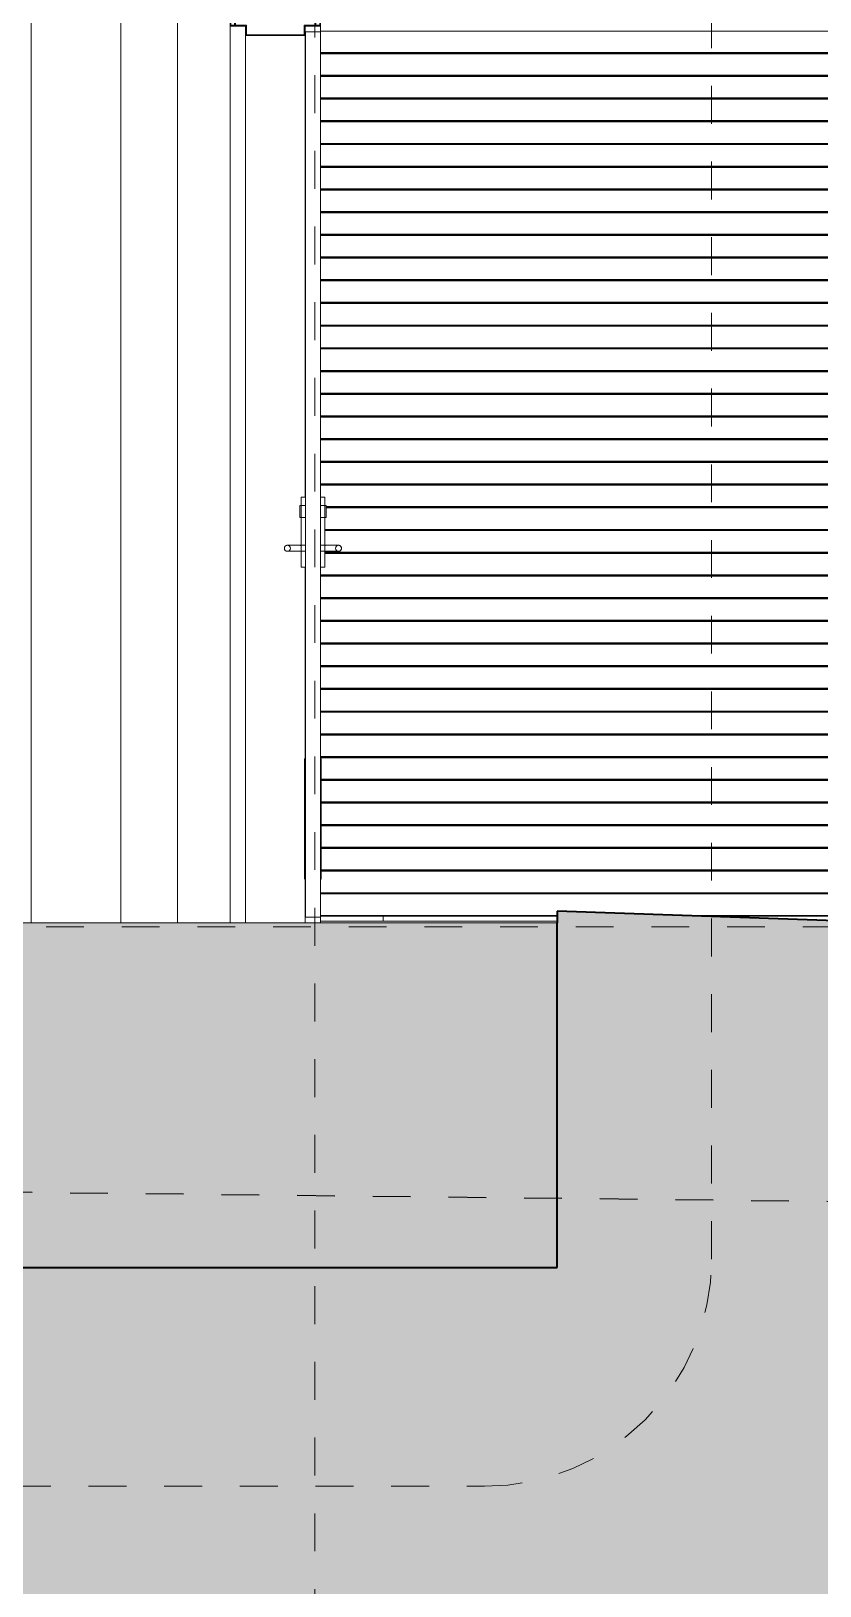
# Model space of a CAD drawing. Header units: metres. Extents: x 4238 to 4687, y -1 to 29.
# Drawn here: x 4351.932 to 4354.017, y 3.498 to 7.607 of the extents above; entities that cross this region are included whole.
import ezdxf

# ---------------------------------------------------------------- set-up
doc = ezdxf.new("R2010")
doc.units = ezdxf.units.M
for name, pattern in [('AEC_Center', [0.024, 0.012, -0.004, 0.004, -0.004]), ('AEC_Double Dash', [0.039, 0.015, -0.004, 0.006, -0.004, 0.006, -0.004]), ('Existing Ground', [0.0045, 0.003, -0.0015]), ('Grid Line', [0.021, 0.012, -0.003, 0.003, -0.003])]:
    doc.linetypes.add(name, pattern=pattern)
for name, color, linetype, lineweight in [('A-ANNO-SYMB', 150, 'Continuous', 5), ('A-DETL', 90, 'Continuous', 13), ('A-DETL-GENF', 92, 'Continuous', 5), ('A-DOOR', 31, 'Continuous', 5), ('A-DOOR-FRAM', 31, 'Continuous', 5), ('A-FLOR', 192, 'Continuous', 5), ('A-FLOR-LEVL', 51, 'Continuous', 5), ('A-GLAZ-CWMG', 51, 'Continuous', 5), ('P-EQPM', 6, 'Continuous', 5), ('P-SANR-FIXT', 6, 'Continuous', 5), ('S-BEAM', 12, 'Continuous', 5), ('S-GRID', 1, 'Continuous', 5)]:
    doc.layers.add(name, color=color, linetype=linetype, lineweight=lineweight)

# ---------------------------------------------------------------- blocks, each defined once
blk = doc.blocks.new('Structural Framing 24 - Structural Framing 1-1264814-SECTION - GRIDS C4-C5')
at = {"layer": 'S-BEAM'}
blk.add_line((4351.9323, 14.9634), (4351.9323, 5.25), dxfattribs=at)
blk = doc.blocks.new('Downpipe - L Spreader - Default-V18-SECTION - GRIDS C4-C5')
at = {"layer": 'P-SANR-FIXT'}
for p, q in [((4352.1692, 15.2987), (4352.1692, 5.25)), ((4352.3192, 5.25), (4352.3192, 15.1744))]:
    blk.add_line(p, q, dxfattribs=at)
blk = doc.blocks.new('X_Door-Panel-Hinge-Standard - Standard-958284-SECTION - GRIDS C4-C5')
at = {"layer": 'A-DOOR'}
for p, q in [((4352.6573, 5.685), (4352.6553, 5.683)), ((4352.6553, 5.683), (4352.6553, 5.367)), ((4352.6993, 5.683), (4352.6973, 5.685)), ((4352.6993, 5.367), (4352.6993, 5.683)), ((4352.6553, 5.367), (4352.6573, 5.365)), ((4352.6973, 5.365), (4352.6993, 5.367))]:
    blk.add_line(p, q, dxfattribs=at)
blk = doc.blocks.new('X_Door-Panel-Hinge-Standard - Standard-958351-SECTION - GRIDS C4-C5')
at = {"layer": 'A-DOOR'}
for p, q in [((4352.6973, 7.605), (4352.6573, 7.605)), ((4352.6573, 7.605), (4352.6573, 5.265)), ((4352.6973, 5.265), (4352.6973, 7.605)), ((4352.6573, 5.265), (4352.6973, 5.265))]:
    blk.add_line(p, q, dxfattribs=at)
blk = doc.blocks.new('X_Door-Frame-Metal - Standard-3510026-SECTION - GRIDS C4-C5')
at = {"layer": 'A-DOOR-FRAM'}
for p, q in [((4352.4723, 7.64), (4352.4583, 7.64)), ((4352.4583, 7.64), (4352.4583, 7.62)), ((4352.4583, 7.62), (4352.4993, 7.62)), ((4352.4583, 7.62), (4352.4583, 5.25)), ((4352.4603, 7.622), (4352.4603, 7.638)), ((4352.4603, 7.638), (4352.4703, 7.638)), ((4352.4703, 7.638), (4352.4603, 7.638)), ((4352.5013, 7.622), (4352.4603, 7.622)), ((4352.4703, 7.638), (4352.4703, 7.625)), ((4352.4703, 7.625), (4352.4723, 7.625)), ((4352.4703, 7.625), (4352.4703, 7.622)), ((4352.4723, 7.625), (4352.4723, 7.64)), ((4352.4723, 7.625), (4352.4723, 7.622)), ((4352.4993, 7.62), (4352.4993, 7.595)), ((4352.5013, 7.597), (4352.5013, 7.622)), ((4352.6953, 7.622), (4352.6543, 7.622)), ((4352.6543, 7.622), (4352.6543, 7.597)), ((4352.6563, 7.595), (4352.6563, 7.62)), ((4352.6563, 7.62), (4352.6973, 7.62)), ((4352.6973, 7.64), (4352.6833, 7.64)), ((4352.6833, 7.64), (4352.6833, 7.625)), ((4352.6833, 7.625), (4352.6853, 7.625)), ((4352.6833, 7.625), (4352.6833, 7.622)), ((4352.6853, 7.625), (4352.6853, 7.638)), ((4352.6853, 7.638), (4352.6953, 7.638)), ((4352.6953, 7.638), (4352.6853, 7.638)), ((4352.6853, 7.625), (4352.6853, 7.622)), ((4352.6953, 7.638), (4352.6953, 7.622)), ((4352.6973, 7.62), (4352.6973, 7.64)), ((4352.6973, 7.62), (4352.6973, 7.605)), ((4352.4993, 7.595), (4352.6563, 7.595)), ((4352.4993, 7.595), (4352.4993, 5.25)), ((4352.6543, 7.597), (4352.5013, 7.597)), ((4352.6563, 7.595), (4352.6563, 6.374)), ((4352.6563, 6.191), (4352.6563, 5.684)), ((4352.6563, 5.366), (4352.6563, 5.25)), ((4352.6973, 5.265), (4352.6973, 5.25))]:
    blk.add_line(p, q, dxfattribs=at)
blk = doc.blocks.new('X_Door-Handle-Lockwood 4800 Series Lever - Standard-V102-SECTION - GRIDS C4-C5')
at = {"layer": 'A-DOOR'}
for p, q in [((4352.7088, 6.375), (4352.6973, 6.375)), ((4352.7088, 6.374), (4352.7088, 6.375)), ((4352.7088, 6.374), (4352.7088, 6.375)), ((4352.7088, 6.374), (4352.7088, 6.191)), ((4352.7123, 6.353), (4352.6973, 6.353)), ((4352.7123, 6.343), (4352.7123, 6.353)), ((4352.7123, 6.343), (4352.7123, 6.331)), ((4352.7123, 6.321), (4352.7123, 6.331)), ((4352.6973, 6.321), (4352.7123, 6.321)), ((4352.7178, 6.248), (4352.6973, 6.248)), ((4352.6973, 6.232), (4352.7178, 6.232)), ((4352.6973, 6.19), (4352.7088, 6.19)), ((4352.7088, 6.19), (4352.7088, 6.191)), ((4352.7088, 6.19), (4352.7088, 6.191))]:
    blk.add_line(p, q, dxfattribs=at)
at = {"layer": 'A-DOOR', "flags": 128}
for points in [[(4352.7178, 6.248), (4352.7189, 6.248), (4352.72, 6.248), (4352.721, 6.248), (4352.7221, 6.248), (4352.7232, 6.248), (4352.7242, 6.248), (4352.7253, 6.248), (4352.7263, 6.248), (4352.7273, 6.248), (4352.7283, 6.248), (4352.7293, 6.248), (4352.7303, 6.248), (4352.7312, 6.248), (4352.7321, 6.248), (4352.733, 6.248), (4352.7339, 6.248), (4352.7348, 6.248), (4352.7356, 6.248), (4352.7364, 6.248), (4352.7372, 6.248), (4352.7379, 6.248), (4352.7386, 6.248), (4352.7393, 6.248), (4352.7399, 6.248), (4352.7405, 6.248), (4352.7411, 6.248), (4352.7416, 6.248), (4352.7421, 6.248), (4352.7426, 6.248), (4352.743, 6.248), (4352.7433, 6.248), (4352.7437, 6.248), (4352.744, 6.248), (4352.7442, 6.248), (4352.7444, 6.248), (4352.7446, 6.248), (4352.7447, 6.248), (4352.7448, 6.248), (4352.7448, 6.248)], [(4352.7448, 6.248), (4352.7451, 6.248), (4352.7454, 6.248), (4352.7458, 6.2479), (4352.7461, 6.2479), (4352.7464, 6.2478), (4352.7467, 6.2478), (4352.747, 6.2477), (4352.7473, 6.2476), (4352.7476, 6.2475), (4352.7479, 6.2474), (4352.7482, 6.2472), (4352.7485, 6.2471), (4352.7488, 6.2469), (4352.749, 6.2468), (4352.7493, 6.2466), (4352.7496, 6.2464), (4352.7498, 6.2462), (4352.7501, 6.246), (4352.7503, 6.2458), (4352.7505, 6.2456), (4352.7508, 6.2453), (4352.751, 6.2451), (4352.7512, 6.2448), (4352.7514, 6.2446), (4352.7515, 6.2443), (4352.7517, 6.244), (4352.7519, 6.2438), (4352.752, 6.2435), (4352.7521, 6.2432), (4352.7523, 6.2429), (4352.7524, 6.2426), (4352.7525, 6.2423), (4352.7525, 6.242), (4352.7526, 6.2417), (4352.7527, 6.2414), (4352.7527, 6.241), (4352.7528, 6.2407), (4352.7528, 6.2404), (4352.7528, 6.2401), (4352.7528, 6.24)], [(4352.7448, 6.232), (4352.7448, 6.232), (4352.7447, 6.232), (4352.7446, 6.232), (4352.7445, 6.232), (4352.7443, 6.232), (4352.744, 6.232), (4352.7437, 6.232), (4352.7434, 6.232), (4352.7431, 6.232), (4352.7427, 6.232), (4352.7422, 6.232), (4352.7417, 6.232), (4352.7412, 6.232), (4352.7407, 6.232), (4352.7401, 6.232), (4352.7395, 6.232), (4352.7388, 6.232), (4352.7381, 6.232), (4352.7374, 6.232), (4352.7366, 6.232), (4352.7358, 6.232), (4352.735, 6.232), (4352.7342, 6.232), (4352.7333, 6.232), (4352.7324, 6.232), (4352.7315, 6.232), (4352.7305, 6.232), (4352.7296, 6.232), (4352.7286, 6.232), (4352.7276, 6.232), (4352.7266, 6.232), (4352.7255, 6.232), (4352.7245, 6.232), (4352.7234, 6.232), (4352.7224, 6.232), (4352.7213, 6.232), (4352.7202, 6.232), (4352.7192, 6.232), (4352.7181, 6.232), (4352.7178, 6.232)], [(4352.7528, 6.24), (4352.7528, 6.2397), (4352.7528, 6.2394), (4352.7527, 6.239), (4352.7527, 6.2387), (4352.7526, 6.2384), (4352.7526, 6.2381), (4352.7525, 6.2378), (4352.7524, 6.2375), (4352.7523, 6.2372), (4352.7522, 6.2369), (4352.752, 6.2366), (4352.7519, 6.2363), (4352.7517, 6.236), (4352.7516, 6.2358), (4352.7514, 6.2355), (4352.7512, 6.2352), (4352.751, 6.235), (4352.7508, 6.2347), (4352.7506, 6.2345), (4352.7504, 6.2343), (4352.7501, 6.234), (4352.7499, 6.2338), (4352.7496, 6.2336), (4352.7494, 6.2334), (4352.7491, 6.2333), (4352.7488, 6.2331), (4352.7486, 6.2329), (4352.7483, 6.2328), (4352.748, 6.2327), (4352.7477, 6.2325), (4352.7474, 6.2324), (4352.7471, 6.2323), (4352.7468, 6.2323), (4352.7465, 6.2322), (4352.7462, 6.2321), (4352.7458, 6.2321), (4352.7455, 6.232), (4352.7452, 6.232), (4352.7449, 6.232), (4352.7448, 6.232)]]:
    blk.add_lwpolyline(points, dxfattribs=at)
at = {"layer": 'A-DOOR'}
for start, end in [(360, 180), (180, 360)]:
    blk.add_arc((4352.7448, 6.24), 0.008, start, end, dxfattribs=at)
blk = doc.blocks.new('X_Door-Handle-Lockwood 4800 Series Lever - Standard-765406-SECTION - GRIDS C4-C5')
at = {"layer": 'A-DOOR'}
for p, q in [((4352.7088, 6.375), (4352.6973, 6.375)), ((4352.7088, 6.374), (4352.7088, 6.375)), ((4352.7088, 6.374), (4352.7088, 6.375)), ((4352.7123, 6.353), (4352.7088, 6.353)), ((4352.7123, 6.3517), (4352.7123, 6.353)), ((4352.7088, 6.321), (4352.7123, 6.321)), ((4352.7123, 6.321), (4352.7123, 6.3223)), ((4352.7178, 6.248), (4352.7088, 6.248)), ((4352.7178, 6.248), (4352.7098, 6.248)), ((4352.7098, 6.248), (4352.7098, 6.2469)), ((4352.7088, 6.232), (4352.7178, 6.232)), ((4352.7098, 6.2331), (4352.7098, 6.232)), ((4352.7098, 6.232), (4352.7178, 6.232)), ((4352.6973, 6.19), (4352.7088, 6.19)), ((4352.7088, 6.19), (4352.7088, 6.191)), ((4352.7088, 6.19), (4352.7088, 6.191))]:
    blk.add_line(p, q, dxfattribs=at)
at = {"layer": 'A-DOOR', "flags": 128}
for points in [[(4352.7276, 6.248), (4352.7266, 6.248), (4352.7255, 6.248), (4352.7245, 6.248), (4352.7234, 6.248), (4352.7224, 6.248), (4352.7213, 6.248), (4352.7202, 6.248), (4352.7192, 6.248), (4352.7181, 6.248), (4352.7178, 6.248)], [(4352.7178, 6.248), (4352.7189, 6.248), (4352.72, 6.248), (4352.721, 6.248), (4352.7221, 6.248), (4352.7232, 6.248), (4352.7242, 6.248), (4352.7253, 6.248), (4352.7263, 6.248), (4352.7273, 6.248), (4352.7283, 6.248)], [(4352.7321, 6.248), (4352.733, 6.248), (4352.7339, 6.248), (4352.7348, 6.248), (4352.7356, 6.248), (4352.7364, 6.248), (4352.7372, 6.248), (4352.7379, 6.248), (4352.7386, 6.248), (4352.7393, 6.248), (4352.7399, 6.248), (4352.7405, 6.248), (4352.7411, 6.248), (4352.7416, 6.248), (4352.7421, 6.248), (4352.7426, 6.248), (4352.743, 6.248), (4352.7433, 6.248), (4352.7437, 6.248), (4352.744, 6.248), (4352.7442, 6.248), (4352.7444, 6.248), (4352.7446, 6.248), (4352.7447, 6.248), (4352.7448, 6.248), (4352.7448, 6.248)], [(4352.7448, 6.248), (4352.7448, 6.248), (4352.7447, 6.248), (4352.7446, 6.248), (4352.7445, 6.248), (4352.7443, 6.248), (4352.744, 6.248), (4352.7437, 6.248), (4352.7434, 6.248), (4352.7431, 6.248), (4352.7427, 6.248), (4352.7422, 6.248), (4352.7417, 6.248), (4352.7412, 6.248), (4352.7407, 6.248), (4352.7401, 6.248), (4352.7395, 6.248), (4352.7388, 6.248), (4352.7381, 6.248), (4352.7374, 6.248), (4352.7366, 6.248), (4352.7358, 6.248), (4352.735, 6.248), (4352.7342, 6.248), (4352.7333, 6.248), (4352.7324, 6.248)], [(4352.7448, 6.248), (4352.7451, 6.248), (4352.7454, 6.248), (4352.7458, 6.2479), (4352.7461, 6.2479), (4352.7464, 6.2478), (4352.7467, 6.2478), (4352.747, 6.2477), (4352.7473, 6.2476), (4352.7476, 6.2475), (4352.7479, 6.2474), (4352.7482, 6.2472), (4352.7485, 6.2471), (4352.7488, 6.2469)], [(4352.7501, 6.246), (4352.7503, 6.2458), (4352.7505, 6.2456), (4352.7508, 6.2453), (4352.751, 6.2451), (4352.7512, 6.2448), (4352.7514, 6.2446), (4352.7515, 6.2443), (4352.7517, 6.244), (4352.7519, 6.2438), (4352.752, 6.2435), (4352.7521, 6.2432), (4352.7523, 6.2429), (4352.7524, 6.2426), (4352.7525, 6.2423), (4352.7525, 6.242), (4352.7526, 6.2417)], [(4352.7178, 6.232), (4352.7189, 6.232), (4352.72, 6.232), (4352.721, 6.232), (4352.7221, 6.232), (4352.7232, 6.232), (4352.7242, 6.232), (4352.7253, 6.232), (4352.7263, 6.232), (4352.7273, 6.232), (4352.7283, 6.232)], [(4352.7276, 6.232), (4352.7266, 6.232), (4352.7255, 6.232), (4352.7245, 6.232), (4352.7234, 6.232), (4352.7224, 6.232), (4352.7213, 6.232), (4352.7202, 6.232), (4352.7192, 6.232), (4352.7181, 6.232), (4352.7178, 6.232)], [(4352.7321, 6.232), (4352.733, 6.232), (4352.7339, 6.232), (4352.7348, 6.232), (4352.7356, 6.232), (4352.7364, 6.232), (4352.7372, 6.232), (4352.7379, 6.232), (4352.7386, 6.232), (4352.7393, 6.232), (4352.7399, 6.232), (4352.7405, 6.232), (4352.7411, 6.232), (4352.7416, 6.232), (4352.7421, 6.232), (4352.7426, 6.232), (4352.743, 6.232), (4352.7433, 6.232), (4352.7437, 6.232), (4352.744, 6.232), (4352.7442, 6.232), (4352.7444, 6.232), (4352.7446, 6.232), (4352.7447, 6.232), (4352.7448, 6.232), (4352.7448, 6.232)], [(4352.7448, 6.232), (4352.7448, 6.232), (4352.7447, 6.232), (4352.7446, 6.232), (4352.7445, 6.232), (4352.7443, 6.232), (4352.744, 6.232), (4352.7437, 6.232), (4352.7434, 6.232), (4352.7431, 6.232), (4352.7427, 6.232), (4352.7422, 6.232), (4352.7417, 6.232), (4352.7412, 6.232), (4352.7407, 6.232), (4352.7401, 6.232), (4352.7395, 6.232), (4352.7388, 6.232), (4352.7381, 6.232), (4352.7374, 6.232), (4352.7366, 6.232), (4352.7358, 6.232), (4352.735, 6.232), (4352.7342, 6.232), (4352.7333, 6.232), (4352.7324, 6.232)], [(4352.7486, 6.2329), (4352.7483, 6.2328), (4352.748, 6.2327), (4352.7477, 6.2325), (4352.7474, 6.2324), (4352.7471, 6.2323), (4352.7468, 6.2323), (4352.7465, 6.2322), (4352.7462, 6.2321), (4352.7458, 6.2321), (4352.7455, 6.232), (4352.7452, 6.232), (4352.7449, 6.232), (4352.7448, 6.232)], [(4352.7526, 6.2384), (4352.7526, 6.2381), (4352.7525, 6.2378), (4352.7524, 6.2375), (4352.7523, 6.2372), (4352.7522, 6.2369), (4352.752, 6.2366), (4352.7519, 6.2363), (4352.7517, 6.236), (4352.7516, 6.2358), (4352.7514, 6.2355), (4352.7512, 6.2352), (4352.751, 6.235), (4352.7508, 6.2347), (4352.7506, 6.2345), (4352.7504, 6.2343), (4352.7501, 6.234)]]:
    blk.add_lwpolyline(points, dxfattribs=at)
blk = doc.blocks.new('X_Door-Handle-Lockwood 4800 Series Lever - Standard-V103-SECTION - GRIDS C4-C5')
at = {"layer": 'A-DOOR'}
for p, q in [((4352.6573, 6.375), (4352.6458, 6.375)), ((4352.6458, 6.375), (4352.6458, 6.374)), ((4352.6458, 6.375), (4352.6458, 6.374)), ((4352.6458, 6.353), (4352.6423, 6.353)), ((4352.6423, 6.353), (4352.6423, 6.3517)), ((4352.6423, 6.3223), (4352.6423, 6.321)), ((4352.6423, 6.321), (4352.6458, 6.321)), ((4352.6458, 6.248), (4352.6368, 6.248)), ((4352.6448, 6.248), (4352.6368, 6.248)), ((4352.6448, 6.2469), (4352.6448, 6.248)), ((4352.6368, 6.232), (4352.6458, 6.232)), ((4352.6368, 6.232), (4352.6448, 6.232)), ((4352.6448, 6.232), (4352.6448, 6.2331)), ((4352.6458, 6.191), (4352.6458, 6.19)), ((4352.6458, 6.191), (4352.6458, 6.19)), ((4352.6458, 6.19), (4352.6573, 6.19))]:
    blk.add_line(p, q, dxfattribs=at)
at = {"layer": 'A-DOOR', "flags": 128}
for points in [[(4352.602, 6.2416), (4352.602, 6.2419), (4352.6021, 6.2422), (4352.6022, 6.2425), (4352.6023, 6.2428), (4352.6024, 6.2431), (4352.6026, 6.2434), (4352.6027, 6.2437), (4352.6029, 6.244), (4352.603, 6.2442), (4352.6032, 6.2445), (4352.6034, 6.2448), (4352.6036, 6.245), (4352.6038, 6.2453), (4352.604, 6.2455), (4352.6042, 6.2457), (4352.6045, 6.246)], [(4352.606, 6.2471), (4352.6063, 6.2472), (4352.6066, 6.2473), (4352.6069, 6.2475), (4352.6072, 6.2476), (4352.6075, 6.2477), (4352.6078, 6.2477), (4352.6081, 6.2478), (4352.6084, 6.2479), (4352.6088, 6.2479), (4352.6091, 6.248), (4352.6094, 6.248), (4352.6097, 6.248), (4352.6098, 6.248)], [(4352.6225, 6.248), (4352.6216, 6.248), (4352.6207, 6.248), (4352.6198, 6.248), (4352.619, 6.248), (4352.6182, 6.248), (4352.6174, 6.248), (4352.6167, 6.248), (4352.616, 6.248), (4352.6153, 6.248), (4352.6147, 6.248), (4352.6141, 6.248), (4352.6135, 6.248), (4352.613, 6.248), (4352.6125, 6.248), (4352.612, 6.248), (4352.6116, 6.248), (4352.6113, 6.248), (4352.6109, 6.248), (4352.6106, 6.248), (4352.6104, 6.248), (4352.6102, 6.248), (4352.61, 6.248), (4352.6099, 6.248), (4352.6098, 6.248), (4352.6098, 6.248)], [(4352.6098, 6.248), (4352.6098, 6.248), (4352.6099, 6.248), (4352.61, 6.248), (4352.6101, 6.248), (4352.6103, 6.248), (4352.6106, 6.248), (4352.6108, 6.248), (4352.6112, 6.248), (4352.6115, 6.248), (4352.6119, 6.248), (4352.6124, 6.248), (4352.6128, 6.248), (4352.6134, 6.248), (4352.6139, 6.248), (4352.6145, 6.248), (4352.6151, 6.248), (4352.6158, 6.248), (4352.6165, 6.248), (4352.6172, 6.248), (4352.618, 6.248), (4352.6188, 6.248), (4352.6196, 6.248), (4352.6204, 6.248), (4352.6213, 6.248), (4352.6222, 6.248)], [(4352.6368, 6.248), (4352.6357, 6.248), (4352.6346, 6.248), (4352.6336, 6.248), (4352.6325, 6.248), (4352.6314, 6.248), (4352.6304, 6.248), (4352.6293, 6.248), (4352.6283, 6.248), (4352.6273, 6.248), (4352.6263, 6.248)], [(4352.627, 6.248), (4352.628, 6.248), (4352.6291, 6.248), (4352.6301, 6.248), (4352.6311, 6.248), (4352.6322, 6.248), (4352.6333, 6.248), (4352.6344, 6.248), (4352.6354, 6.248), (4352.6365, 6.248), (4352.6368, 6.248)], [(4352.6045, 6.234), (4352.6043, 6.2342), (4352.6041, 6.2344), (4352.6038, 6.2347), (4352.6036, 6.2349), (4352.6034, 6.2352), (4352.6032, 6.2354), (4352.6031, 6.2357), (4352.6029, 6.236), (4352.6027, 6.2362), (4352.6026, 6.2365), (4352.6025, 6.2368), (4352.6023, 6.2371), (4352.6022, 6.2374), (4352.6021, 6.2377), (4352.602, 6.238), (4352.602, 6.2383)], [(4352.6098, 6.232), (4352.6095, 6.232), (4352.6092, 6.232), (4352.6088, 6.2321), (4352.6085, 6.2321), (4352.6082, 6.2322), (4352.6079, 6.2322), (4352.6076, 6.2323), (4352.6073, 6.2324), (4352.607, 6.2325), (4352.6067, 6.2326), (4352.6064, 6.2328), (4352.6061, 6.2329), (4352.6058, 6.2331)], [(4352.6098, 6.232), (4352.6098, 6.232), (4352.6099, 6.232), (4352.61, 6.232), (4352.6101, 6.232), (4352.6103, 6.232), (4352.6106, 6.232), (4352.6108, 6.232), (4352.6112, 6.232), (4352.6115, 6.232), (4352.6119, 6.232), (4352.6124, 6.232), (4352.6128, 6.232), (4352.6134, 6.232), (4352.6139, 6.232), (4352.6145, 6.232), (4352.6151, 6.232), (4352.6158, 6.232), (4352.6165, 6.232), (4352.6172, 6.232), (4352.618, 6.232), (4352.6188, 6.232), (4352.6196, 6.232), (4352.6204, 6.232), (4352.6213, 6.232), (4352.6222, 6.232)], [(4352.6225, 6.232), (4352.6216, 6.232), (4352.6207, 6.232), (4352.6198, 6.232), (4352.619, 6.232), (4352.6182, 6.232), (4352.6174, 6.232), (4352.6167, 6.232), (4352.616, 6.232), (4352.6153, 6.232), (4352.6147, 6.232), (4352.6141, 6.232), (4352.6135, 6.232), (4352.613, 6.232), (4352.6125, 6.232), (4352.612, 6.232), (4352.6116, 6.232), (4352.6113, 6.232), (4352.6109, 6.232), (4352.6106, 6.232), (4352.6104, 6.232), (4352.6102, 6.232), (4352.61, 6.232), (4352.6099, 6.232), (4352.6098, 6.232), (4352.6098, 6.232)], [(4352.6368, 6.232), (4352.6357, 6.232), (4352.6346, 6.232), (4352.6336, 6.232), (4352.6325, 6.232), (4352.6314, 6.232), (4352.6304, 6.232), (4352.6293, 6.232), (4352.6283, 6.232), (4352.6273, 6.232), (4352.6263, 6.232)], [(4352.627, 6.232), (4352.628, 6.232), (4352.6291, 6.232), (4352.6301, 6.232), (4352.6311, 6.232), (4352.6322, 6.232), (4352.6333, 6.232), (4352.6344, 6.232), (4352.6354, 6.232), (4352.6365, 6.232), (4352.6368, 6.232)]]:
    blk.add_lwpolyline(points, dxfattribs=at)
blk = doc.blocks.new('X_Door-Handle-Lockwood 4800 Series Lever - Standard-V104-SECTION - GRIDS C4-C5')
at = {"layer": 'A-DOOR'}
for p, q in [((4352.6573, 6.375), (4352.6458, 6.375)), ((4352.6458, 6.375), (4352.6458, 6.374)), ((4352.6458, 6.375), (4352.6458, 6.374)), ((4352.6458, 6.191), (4352.6458, 6.374)), ((4352.6573, 6.353), (4352.6423, 6.353)), ((4352.6423, 6.353), (4352.6423, 6.343)), ((4352.6423, 6.331), (4352.6423, 6.343)), ((4352.6423, 6.331), (4352.6423, 6.321)), ((4352.6423, 6.321), (4352.6573, 6.321)), ((4352.6573, 6.248), (4352.6368, 6.248)), ((4352.6368, 6.232), (4352.6573, 6.232)), ((4352.6458, 6.191), (4352.6458, 6.19)), ((4352.6458, 6.191), (4352.6458, 6.19)), ((4352.6458, 6.19), (4352.6573, 6.19))]:
    blk.add_line(p, q, dxfattribs=at)
at = {"layer": 'A-DOOR', "flags": 128}
for points in [[(4352.6018, 6.24), (4352.6018, 6.2403), (4352.6018, 6.2406), (4352.6019, 6.241), (4352.6019, 6.2413), (4352.602, 6.2416), (4352.602, 6.2419), (4352.6021, 6.2422), (4352.6022, 6.2425), (4352.6023, 6.2428), (4352.6024, 6.2431), (4352.6026, 6.2434), (4352.6027, 6.2437), (4352.6029, 6.244), (4352.603, 6.2442), (4352.6032, 6.2445), (4352.6034, 6.2448), (4352.6036, 6.245), (4352.6038, 6.2453), (4352.604, 6.2455), (4352.6042, 6.2457), (4352.6045, 6.246), (4352.6047, 6.2462), (4352.605, 6.2464), (4352.6052, 6.2466), (4352.6055, 6.2467), (4352.6057, 6.2469), (4352.606, 6.2471), (4352.6063, 6.2472), (4352.6066, 6.2473), (4352.6069, 6.2475), (4352.6072, 6.2476), (4352.6075, 6.2477), (4352.6078, 6.2477), (4352.6081, 6.2478), (4352.6084, 6.2479), (4352.6088, 6.2479), (4352.6091, 6.248), (4352.6094, 6.248), (4352.6097, 6.248), (4352.6098, 6.248)], [(4352.6098, 6.248), (4352.6098, 6.248), (4352.6099, 6.248), (4352.61, 6.248), (4352.6101, 6.248), (4352.6103, 6.248), (4352.6106, 6.248), (4352.6108, 6.248), (4352.6112, 6.248), (4352.6115, 6.248), (4352.6119, 6.248), (4352.6124, 6.248), (4352.6128, 6.248), (4352.6134, 6.248), (4352.6139, 6.248), (4352.6145, 6.248), (4352.6151, 6.248), (4352.6158, 6.248), (4352.6165, 6.248), (4352.6172, 6.248), (4352.618, 6.248), (4352.6188, 6.248), (4352.6196, 6.248), (4352.6204, 6.248), (4352.6213, 6.248), (4352.6222, 6.248), (4352.6231, 6.248), (4352.6241, 6.248), (4352.625, 6.248), (4352.626, 6.248), (4352.627, 6.248), (4352.628, 6.248), (4352.6291, 6.248), (4352.6301, 6.248), (4352.6311, 6.248), (4352.6322, 6.248), (4352.6333, 6.248), (4352.6344, 6.248), (4352.6354, 6.248), (4352.6365, 6.248), (4352.6368, 6.248)], [(4352.6098, 6.232), (4352.6095, 6.232), (4352.6092, 6.232), (4352.6088, 6.2321), (4352.6085, 6.2321), (4352.6082, 6.2322), (4352.6079, 6.2322), (4352.6076, 6.2323), (4352.6073, 6.2324), (4352.607, 6.2325), (4352.6067, 6.2326), (4352.6064, 6.2328), (4352.6061, 6.2329), (4352.6058, 6.2331), (4352.6055, 6.2332), (4352.6053, 6.2334), (4352.605, 6.2336), (4352.6048, 6.2338), (4352.6045, 6.234), (4352.6043, 6.2342), (4352.6041, 6.2344), (4352.6038, 6.2347), (4352.6036, 6.2349), (4352.6034, 6.2352), (4352.6032, 6.2354), (4352.6031, 6.2357), (4352.6029, 6.236), (4352.6027, 6.2362), (4352.6026, 6.2365), (4352.6025, 6.2368), (4352.6023, 6.2371), (4352.6022, 6.2374), (4352.6021, 6.2377), (4352.602, 6.238), (4352.602, 6.2383), (4352.6019, 6.2386), (4352.6019, 6.239), (4352.6018, 6.2393), (4352.6018, 6.2396), (4352.6018, 6.2399), (4352.6018, 6.24)], [(4352.6368, 6.232), (4352.6357, 6.232), (4352.6346, 6.232), (4352.6336, 6.232), (4352.6325, 6.232), (4352.6314, 6.232), (4352.6304, 6.232), (4352.6293, 6.232), (4352.6283, 6.232), (4352.6273, 6.232), (4352.6263, 6.232), (4352.6253, 6.232), (4352.6243, 6.232), (4352.6234, 6.232), (4352.6225, 6.232), (4352.6216, 6.232), (4352.6207, 6.232), (4352.6198, 6.232), (4352.619, 6.232), (4352.6182, 6.232), (4352.6174, 6.232), (4352.6167, 6.232), (4352.616, 6.232), (4352.6153, 6.232), (4352.6147, 6.232), (4352.6141, 6.232), (4352.6135, 6.232), (4352.613, 6.232), (4352.6125, 6.232), (4352.612, 6.232), (4352.6116, 6.232), (4352.6113, 6.232), (4352.6109, 6.232), (4352.6106, 6.232), (4352.6104, 6.232), (4352.6102, 6.232), (4352.61, 6.232), (4352.6099, 6.232), (4352.6098, 6.232), (4352.6098, 6.232)]]:
    blk.add_lwpolyline(points, dxfattribs=at)
at = {"layer": 'A-DOOR'}
for start, end in [(0, 180), (180, 360)]:
    blk.add_arc((4352.6098, 6.24), 0.008, start, end, dxfattribs=at)
blk = doc.blocks.new('Water Tanks2 - Water Tanks-2269628-SECTION - GRIDS C4-C5')
at = {"layer": 'P-EQPM'}
for p, q in [((4352.8625, 5.2679), (4352.8625, 5.255)), ((4356.3625, 5.255), (4356.3625, 5.2679))]:
    blk.add_line(p, q, dxfattribs=at)
blk = doc.blocks.new('Rectangular Mullion - LVR002 - Swaged Louvre-3315876-SECTION - GRIDS C4-C5')
at = {"layer": 'A-GLAZ-CWMG'}
for p, q in [((4355.5475, 5.3266), (4352.6973, 5.3266)), ((4353.3223, 5.27), (4352.6973, 5.27)), ((4353.3223, 5.2679), (4352.6973, 5.2679)), ((4355.5475, 5.27), (4353.6473, 5.27)), ((4355.5475, 5.2679), (4353.7089, 5.2679)), ((4355.7361, 5.27), (4355.6946, 5.27)), ((4355.7342, 5.2679), (4355.6946, 5.2679))]:
    blk.add_line(p, q, dxfattribs=at)
blk = doc.blocks.new('Rectangular Mullion - LVR002 - Swaged Louvre-V152-SECTION - GRIDS C4-C5')
at = {"layer": 'A-GLAZ-CWMG'}
for p, q in [((4355.5475, 5.3866), (4352.6993, 5.3866)), ((4355.5475, 5.33), (4352.6973, 5.33)), ((4355.5475, 5.3279), (4352.6973, 5.3279)), ((4355.7361, 5.33), (4355.6946, 5.33)), ((4355.7342, 5.3279), (4355.6946, 5.3279))]:
    blk.add_line(p, q, dxfattribs=at)
blk = doc.blocks.new('Rectangular Mullion - LVR002 - Swaged Louvre-V153-SECTION - GRIDS C4-C5')
at = {"layer": 'A-GLAZ-CWMG'}
for p, q in [((4355.5475, 5.4466), (4352.6993, 5.4466)), ((4355.5475, 5.39), (4352.6993, 5.39)), ((4355.5475, 5.3879), (4352.6993, 5.3879)), ((4355.7361, 5.39), (4355.6946, 5.39)), ((4355.7342, 5.3879), (4355.6946, 5.3879))]:
    blk.add_line(p, q, dxfattribs=at)
blk = doc.blocks.new('Rectangular Mullion - LVR002 - Swaged Louvre-V154-SECTION - GRIDS C4-C5')
at = {"layer": 'A-GLAZ-CWMG'}
for p, q in [((4355.5475, 5.5666), (4352.6994, 5.5666)), ((4355.5475, 5.51), (4352.6993, 5.51)), ((4355.5475, 5.5079), (4352.6993, 5.5079)), ((4355.7361, 5.51), (4355.6946, 5.51)), ((4355.7342, 5.5079), (4355.6946, 5.5079))]:
    blk.add_line(p, q, dxfattribs=at)
blk = doc.blocks.new('Rectangular Mullion - LVR002 - Swaged Louvre-V155-SECTION - GRIDS C4-C5')
at = {"layer": 'A-GLAZ-CWMG'}
for p, q in [((4355.5475, 5.6266), (4352.6994, 5.6266)), ((4355.5475, 5.57), (4352.6994, 5.57)), ((4355.5475, 5.5679), (4352.6994, 5.5679)), ((4355.7361, 5.57), (4355.6946, 5.57)), ((4355.7342, 5.5679), (4355.6946, 5.5679))]:
    blk.add_line(p, q, dxfattribs=at)
blk = doc.blocks.new('Rectangular Mullion - LVR002 - Swaged Louvre-V156-SECTION - GRIDS C4-C5')
at = {"layer": 'A-GLAZ-CWMG'}
for p, q in [((4355.5475, 5.6866), (4352.6973, 5.6866)), ((4355.5475, 5.63), (4352.6994, 5.63)), ((4355.7361, 5.63), (4355.6946, 5.63)), ((4355.5475, 5.6279), (4352.6994, 5.6279)), ((4355.7342, 5.6279), (4355.6946, 5.6279))]:
    blk.add_line(p, q, dxfattribs=at)
blk = doc.blocks.new('Rectangular Mullion - LVR002 - Swaged Louvre-V157-SECTION - GRIDS C4-C5')
at = {"layer": 'A-GLAZ-CWMG'}
for p, q in [((4355.5475, 5.7466), (4352.6973, 5.7466)), ((4355.5475, 5.69), (4352.6973, 5.69)), ((4355.5475, 5.6879), (4352.6973, 5.6879)), ((4355.7361, 5.69), (4355.6946, 5.69)), ((4355.7342, 5.6879), (4355.6946, 5.6879))]:
    blk.add_line(p, q, dxfattribs=at)
blk = doc.blocks.new('Rectangular Mullion - LVR002 - Swaged Louvre-V158-SECTION - GRIDS C4-C5')
at = {"layer": 'A-GLAZ-CWMG'}
for p, q in [((4355.548, 5.9266), (4352.6973, 5.9266)), ((4355.5475, 5.87), (4352.6973, 5.87)), ((4355.5475, 5.8679), (4352.6973, 5.8679)), ((4355.7361, 5.87), (4355.6946, 5.87)), ((4355.7342, 5.8679), (4355.6946, 5.8679))]:
    blk.add_line(p, q, dxfattribs=at)
blk = doc.blocks.new('Rectangular Mullion - LVR002 - Swaged Louvre-V159-SECTION - GRIDS C4-C5')
at = {"layer": 'A-GLAZ-CWMG'}
for p, q in [((4355.5476, 5.9866), (4352.6973, 5.9866)), ((4355.5479, 5.93), (4352.6973, 5.93)), ((4355.5479, 5.9279), (4352.6973, 5.9279)), ((4355.7361, 5.93), (4355.6946, 5.93)), ((4355.7342, 5.9279), (4355.6946, 5.9279))]:
    blk.add_line(p, q, dxfattribs=at)
blk = doc.blocks.new('Rectangular Mullion - LVR002 - Swaged Louvre-V160-SECTION - GRIDS C4-C5')
at = {"layer": 'A-GLAZ-CWMG'}
for p, q in [((4355.6867, 6.0466), (4352.6973, 6.0466)), ((4355.5476, 5.99), (4352.6973, 5.99)), ((4355.5476, 5.9879), (4352.6973, 5.9879)), ((4355.7361, 5.99), (4355.6946, 5.99)), ((4355.7342, 5.9879), (4355.6946, 5.9879))]:
    blk.add_line(p, q, dxfattribs=at)
blk = doc.blocks.new('Rectangular Mullion - LVR002 - Swaged Louvre-V161-SECTION - GRIDS C4-C5')
at = {"layer": 'A-GLAZ-CWMG'}
for p, q in [((4355.6867, 6.1066), (4352.6973, 6.1066)), ((4355.7361, 6.05), (4352.6973, 6.05)), ((4355.7342, 6.0479), (4352.6973, 6.0479))]:
    blk.add_line(p, q, dxfattribs=at)
blk = doc.blocks.new('Rectangular Mullion - LVR002 - Swaged Louvre-V162-SECTION - GRIDS C4-C5')
at = {"layer": 'A-GLAZ-CWMG'}
for p, q in [((4355.6867, 6.2266), (4352.7088, 6.2266)), ((4355.7361, 6.17), (4352.6973, 6.17)), ((4355.7342, 6.1679), (4352.6973, 6.1679))]:
    blk.add_line(p, q, dxfattribs=at)
blk = doc.blocks.new('Rectangular Mullion - LVR002 - Swaged Louvre-V163-SECTION - GRIDS C4-C5')
at = {"layer": 'A-GLAZ-CWMG'}
for p, q in [((4355.6867, 6.2866), (4352.7088, 6.2866)), ((4355.7361, 6.23), (4352.7088, 6.23)), ((4355.7342, 6.2279), (4352.7088, 6.2279))]:
    blk.add_line(p, q, dxfattribs=at)
blk = doc.blocks.new('Rectangular Mullion - LVR002 - Swaged Louvre-V164-SECTION - GRIDS C4-C5')
at = {"layer": 'A-GLAZ-CWMG'}
for p, q in [((4355.6867, 6.3466), (4352.7123, 6.3466)), ((4355.7361, 6.29), (4352.7088, 6.29)), ((4355.7342, 6.2879), (4352.7088, 6.2879))]:
    blk.add_line(p, q, dxfattribs=at)
blk = doc.blocks.new('Rectangular Mullion - LVR002 - Swaged Louvre-V165-SECTION - GRIDS C4-C5')
at = {"layer": 'A-GLAZ-CWMG'}
for p, q in [((4355.6867, 6.4066), (4352.6994, 6.4066)), ((4355.7361, 6.35), (4352.7123, 6.35)), ((4355.7342, 6.3479), (4352.7123, 6.3479))]:
    blk.add_line(p, q, dxfattribs=at)
blk = doc.blocks.new('Rectangular Mullion - LVR002 - Swaged Louvre-V166-SECTION - GRIDS C4-C5')
at = {"layer": 'A-GLAZ-CWMG'}
for p, q in [((4355.6867, 6.4666), (4352.6973, 6.4666)), ((4355.7361, 6.41), (4352.6994, 6.41)), ((4355.7342, 6.4079), (4352.6994, 6.4079))]:
    blk.add_line(p, q, dxfattribs=at)

msp = doc.modelspace()

# ---------------------------------------------------------------- hatches: boundary and pattern name
at = {"layer": 'A-DETL-GENF'}
msp.add_hatch(color=9, dxfattribs=at).paths.add_polyline_path([(4293.4915, -0.5666), (4372.6828, -0.5666), (4372.6828, 3.4951), (4371.5082, 3.5731), (4369.5282, 3.5731), (4367.5873, 3.9647), (4363.0829, 4.2639), (4361.0156, 5.0163), (4353.3223, 5.2812), (4353.3223, 4.34), (4350.8982, 4.34), (4350.8982, 4.6641), (4350.6223, 4.94), (4335.0823, 4.94), (4334.6823, 4.54), (4334.6823, 4.14), (4330.6823, 4.14), (4330.6823, 4.54), (4330.2823, 4.94), (4314.6823, 4.94), (4314.3823, 4.64), (4314.3823, 4.34), (4311.9823, 4.34), (4311.9823, 4.94), (4270.8001, 4.94), (4277.9007, 5.1035), (4268.0446, 5.0624), (4264.6562, 5.24), (4248.8416, 5.24), (4245.9767, 5.0899), (4245.9767, -0.5666), (4289.5319, -0.5666)])
h = msp.add_hatch(dxfattribs=at)
h.set_pattern_fill('FP_103', style=0, pattern_type=2)
h.set_pattern_definition([(50, (4308.747, 10.391), (1.45713, -0.127218), [0.1524, -1.676]), (355, (4308.747, 10.391), (-0.281945, 1.52839), [0.12192, -1.341]), (100.451, (4308.868, 10.38), (1.175465, 1.400456), [0.12952, -1.425]), (46.184, (4308.747, 10.797), (2.16904, -0.33638), [0.2286, -2.515]), (96.636, (4308.927, 10.769), (1.89894, 1.97971), [0.19428, -2.137]), (351.184, (4308.747, 10.797), (1.8988, 1.97937), [0.18288, -2.012]), (21, (4308.95, 10.695), (1.212757, -0.817698), [0.1524, -1.676]), (326, (4308.95, 10.695), (0.494383, 1.47345), [0.12192, -1.341]), (71.451, (4309.051, 10.627), (1.70704, 0.65499), [0.12952, -1.425]), (37.5, (4308.747, 10.391), (0.0247086, 0.6764346), [0.06706, -1.258, 0.06706, -1.294, -1.346]), (37.5, (4308.747, 10.391), (0.0247086, 0.6764346), [-2.686, 0.06706, -1.279]), (7.5, (4308.747, 10.391), (0.534554, 0.80144), [0.06706, -0.70917, 0.06706, -1.227, -0.51308]), (7.5, (4308.747, 10.391), (0.534554, 0.80144), [-2.071, 0.06706, -0.44602]), (327.5, (4308.294, 10.391), (1.084723, -0.0458285), [0.06706, -0.44094, 0.06706, -1.518, -2.103]), (327.5, (4308.294, 10.391), (1.084723, -0.0458285), [-2.093, 0.06706, -2.036]), (317.5, (4308.09, 10.391), (1.18503, 0.203417), [0.06706, -0.59334, 0.06706, -0.98552, -1.494]), (317.5, (4308.09, 10.391), (1.18503, 0.203417), [-1.713, 0.06706, -1.426])])
h.paths.add_polyline_path([(4333.0871, 4.14), (4334.6823, 4.14), (4334.6823, 4.54), (4335.0923, 4.95), (4335.0923, 5.25), (4330.2823, 5.25), (4330.2823, 4.94), (4330.6823, 4.54), (4330.6823, 4.14), (4332.0972, 4.14)])
h.paths.add_polyline_path([(4314.2792, 4.34), (4314.3823, 4.34), (4314.3823, 4.64), (4314.6823, 4.94), (4314.6823, 5.24), (4311.9823, 5.24), (4311.9823, 4.34), (4313.7842, 4.34)])
h.paths.add_polyline_path([(4352.885, 4.34), (4353.3223, 4.34), (4353.3223, 5.25), (4350.6223, 5.25), (4350.6223, 4.94), (4350.9223, 4.64), (4350.9223, 4.34), (4352.39, 4.34)])

# ---------------------------------------------------------------- linework, layer by layer
at = {"layer": 'A-ANNO-SYMB', "linetype": 'AEC_Double Dash'}
for p, q in [((4353.7307, 4.3618), (4353.7307, 10.9493)), ((4351.2841, 3.7618), (4353.1307, 3.7618))]:
    msp.add_line(p, q, dxfattribs=at)
msp.add_arc((4353.1307, 4.3618), 0.6, 270, 0, dxfattribs=at)
at = {"layer": 'A-DETL', "lineweight": 35}
for p, q in [((4361.0156, 5.0163), (4353.3223, 5.2812)), ((4353.3223, 5.2812), (4353.3223, 5.25)), ((4353.3223, 4.34), (4353.3223, 5.25)), ((4350.9223, 4.34), (4353.3223, 4.34))]:
    msp.add_line(p, q, dxfattribs=at)
at = {"layer": 'A-DETL', "lineweight": 15}
msp.add_line((4353.3223, 5.25), (4350.6223, 5.25), dxfattribs=at)
at = {"layer": 'A-DETL', "linetype": 'Existing Ground', "lineweight": 25}
msp.add_line((4354.1354, 4.5128), (4349.498, 4.5649), dxfattribs=at)
at = {"layer": 'A-FLOR'}
msp.add_line((4352.6973, 5.255), (4353.3223, 5.255), dxfattribs=at)
at = {"layer": 'A-FLOR-LEVL', "linetype": 'AEC_Center'}
msp.add_line((4238.5718, 5.24), (4377.8201, 5.24), dxfattribs=at)
at = {"layer": 'S-GRID', "linetype": 'Grid Line'}
msp.add_line((4352.6823, -0.61), (4352.6823, 25.3055), dxfattribs=at)

# ---------------------------------------------------------------- block references
at = {"layer": 'A-DOOR'}
for name in ['X_Door-Panel-Hinge-Standard - Standard-958351-SECTION - GRIDS C4-C5', 'X_Door-Handle-Lockwood 4800 Series Lever - Standard-V104-SECTION - GRIDS C4-C5', 'X_Door-Handle-Lockwood 4800 Series Lever - Standard-V103-SECTION - GRIDS C4-C5', 'X_Door-Handle-Lockwood 4800 Series Lever - Standard-V102-SECTION - GRIDS C4-C5', 'X_Door-Handle-Lockwood 4800 Series Lever - Standard-765406-SECTION - GRIDS C4-C5', 'X_Door-Panel-Hinge-Standard - Standard-958284-SECTION - GRIDS C4-C5']:
    msp.add_blockref(name, (0, 0), dxfattribs=at)
at = {"layer": 'A-DOOR-FRAM'}
msp.add_blockref('X_Door-Frame-Metal - Standard-3510026-SECTION - GRIDS C4-C5', (0, 0), dxfattribs=at)
at = {"layer": 'A-GLAZ-CWMG'}
for name, p in [('Rectangular Mullion - LVR002 - Swaged Louvre-V161-SECTION - GRIDS C4-C5', (0, 1.5)), ('Rectangular Mullion - LVR002 - Swaged Louvre-V161-SECTION - GRIDS C4-C5', (0, 1.44)), ('Rectangular Mullion - LVR002 - Swaged Louvre-V161-SECTION - GRIDS C4-C5', (0, 1.38)), ('Rectangular Mullion - LVR002 - Swaged Louvre-V161-SECTION - GRIDS C4-C5', (0, 1.32)), ('Rectangular Mullion - LVR002 - Swaged Louvre-V161-SECTION - GRIDS C4-C5', (0, 1.26)), ('Rectangular Mullion - LVR002 - Swaged Louvre-V161-SECTION - GRIDS C4-C5', (0, 1.2)), ('Rectangular Mullion - LVR002 - Swaged Louvre-V161-SECTION - GRIDS C4-C5', (0, 1.14)), ('Rectangular Mullion - LVR002 - Swaged Louvre-V161-SECTION - GRIDS C4-C5', (0, 1.08)), ('Rectangular Mullion - LVR002 - Swaged Louvre-V161-SECTION - GRIDS C4-C5', (0, 1.02)), ('Rectangular Mullion - LVR002 - Swaged Louvre-V161-SECTION - GRIDS C4-C5', (0, 0.96)), ('Rectangular Mullion - LVR002 - Swaged Louvre-V161-SECTION - GRIDS C4-C5', (0, 0.9)), ('Rectangular Mullion - LVR002 - Swaged Louvre-V161-SECTION - GRIDS C4-C5', (0, 0.84)), ('Rectangular Mullion - LVR002 - Swaged Louvre-V161-SECTION - GRIDS C4-C5', (0, 0.78)), ('Rectangular Mullion - LVR002 - Swaged Louvre-V161-SECTION - GRIDS C4-C5', (0, 0.72)), ('Rectangular Mullion - LVR002 - Swaged Louvre-V161-SECTION - GRIDS C4-C5', (0, 0.66)), ('Rectangular Mullion - LVR002 - Swaged Louvre-V161-SECTION - GRIDS C4-C5', (0, 0.6)), ('Rectangular Mullion - LVR002 - Swaged Louvre-V161-SECTION - GRIDS C4-C5', (0, 0.54)), ('Rectangular Mullion - LVR002 - Swaged Louvre-V161-SECTION - GRIDS C4-C5', (0, 0.48)), ('Rectangular Mullion - LVR002 - Swaged Louvre-V161-SECTION - GRIDS C4-C5', (0, 0.42)), ('Rectangular Mullion - LVR002 - Swaged Louvre-V166-SECTION - GRIDS C4-C5', (0, 0)), ('Rectangular Mullion - LVR002 - Swaged Louvre-V165-SECTION - GRIDS C4-C5', (0, 0)), ('Rectangular Mullion - LVR002 - Swaged Louvre-V164-SECTION - GRIDS C4-C5', (0, 0)), ('Rectangular Mullion - LVR002 - Swaged Louvre-V163-SECTION - GRIDS C4-C5', (0, 0)), ('Rectangular Mullion - LVR002 - Swaged Louvre-V162-SECTION - GRIDS C4-C5', (0, 0)), ('Rectangular Mullion - LVR002 - Swaged Louvre-V161-SECTION - GRIDS C4-C5', (0, 0.06)), ('Rectangular Mullion - LVR002 - Swaged Louvre-V161-SECTION - GRIDS C4-C5', (0, 0)), ('Rectangular Mullion - LVR002 - Swaged Louvre-V160-SECTION - GRIDS C4-C5', (0, 0)), ('Rectangular Mullion - LVR002 - Swaged Louvre-V159-SECTION - GRIDS C4-C5', (0, 0)), ('Rectangular Mullion - LVR002 - Swaged Louvre-V158-SECTION - GRIDS C4-C5', (0, 0)), ('Rectangular Mullion - LVR002 - Swaged Louvre-V157-SECTION - GRIDS C4-C5', (0, 0.12)), ('Rectangular Mullion - LVR002 - Swaged Louvre-V157-SECTION - GRIDS C4-C5', (0, 0.06)), ('Rectangular Mullion - LVR002 - Swaged Louvre-V157-SECTION - GRIDS C4-C5', (0, 0)), ('Rectangular Mullion - LVR002 - Swaged Louvre-V156-SECTION - GRIDS C4-C5', (0, 0)), ('Rectangular Mullion - LVR002 - Swaged Louvre-V155-SECTION - GRIDS C4-C5', (0, 0)), ('Rectangular Mullion - LVR002 - Swaged Louvre-V154-SECTION - GRIDS C4-C5', (0, 0)), ('Rectangular Mullion - LVR002 - Swaged Louvre-V153-SECTION - GRIDS C4-C5', (0, 0.06)), ('Rectangular Mullion - LVR002 - Swaged Louvre-V153-SECTION - GRIDS C4-C5', (0, 0)), ('Rectangular Mullion - LVR002 - Swaged Louvre-V152-SECTION - GRIDS C4-C5', (0, 0)), ('Rectangular Mullion - LVR002 - Swaged Louvre-3315876-SECTION - GRIDS C4-C5', (0, 0))]:
    msp.add_blockref(name, p, dxfattribs=at)
at = {"layer": 'P-EQPM'}
msp.add_blockref('Water Tanks2 - Water Tanks-2269628-SECTION - GRIDS C4-C5', (0, 0), dxfattribs=at)
at = {"layer": 'P-SANR-FIXT'}
msp.add_blockref('Downpipe - L Spreader - Default-V18-SECTION - GRIDS C4-C5', (0, 0), dxfattribs=at)
at = {"layer": 'S-BEAM'}
msp.add_blockref('Structural Framing 24 - Structural Framing 1-1264814-SECTION - GRIDS C4-C5', (0, 0), dxfattribs=at)

doc.saveas('drawing.dxf')
